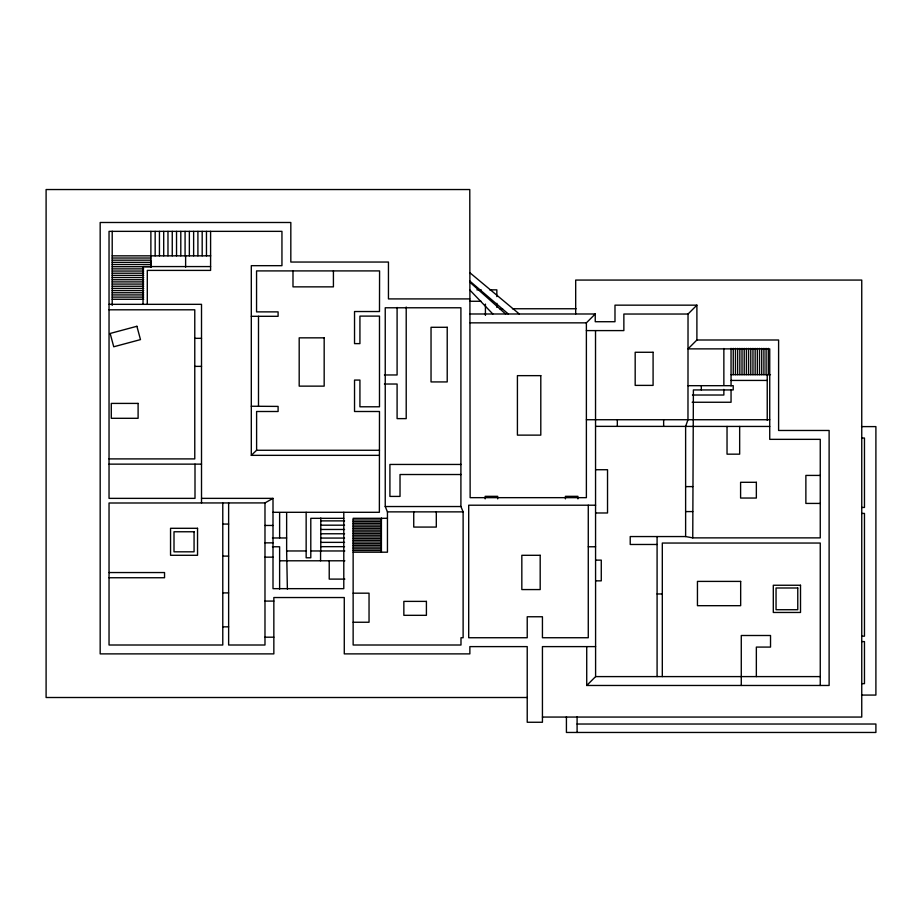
<?xml version="1.0" encoding="UTF-8"?>
<svg xmlns="http://www.w3.org/2000/svg" width="922" height="922" viewBox="0 0 922 922"><rect width="100%" height="100%" fill="white"/><g stroke="black" fill="none" stroke-linecap="round" stroke-linejoin="round"><path stroke-width="1.38" d="M685.622 536.558L685.622 426.356L687.973 419.729L688.031 314.033L696.894 305.159L696.894 339.999L688.031 348.873L769.732 348.873L769.732 439.345L820.257 439.345L820.257 537.872L692.756 537.872L685.622 536.558L630.222 536.558L630.222 544.476L657.086 544.476M273.004 512.298L379.368 512.298L379.484 411.5L354.532 411.5L354.532 380.071L359.926 380.071L359.926 406.786L379.484 406.786L379.484 316.108L359.926 316.108L359.926 343.618L354.532 343.618L354.532 311.532L379.484 311.532L379.576 270.907L256.558 270.907L256.558 311.878L278.098 311.878L278.098 316.304L251.303 316.304M527.223 697.505L46.1 697.505L46.1 189.54L469.782 189.54L470.139 497.661L586.38 497.661L586.38 322.85L595.243 313.987L595.243 321.72L614.986 321.72L614.986 305.159L696.894 305.159M586.726 646.61L586.726 685.472L595.6 676.598L595.52 330.595M195.003 464.135L195.003 498.364L109.038 498.364L109.038 231.353L281.948 231.353L281.948 265.674L251.303 265.674L251.303 455.341L256.604 450.27L379.484 450.27M222.778 503.009L222.778 645.008L109.038 645.008L109.038 503.009L264.983 502.916L273.004 498.364L273.004 588.662L343.791 588.662L343.791 512.298M112.207 255.843L210.735 255.843M112.207 258.022L150.885 258.022M112.207 260.188L150.885 260.188M112.207 262.367L150.885 262.367M112.207 264.533L150.885 264.533M210.596 266.573L143.037 266.573L143.037 304.329M112.207 266.7L150.885 266.7M112.207 268.878L143.717 268.878M112.207 271.045L143.717 271.045M112.207 273.212L143.717 273.212M112.207 275.39L143.717 275.39M112.207 277.557L143.717 277.557M112.207 279.735L143.717 279.735M112.207 281.901L143.717 281.901M112.207 284.068L143.717 284.068M112.207 286.246L143.717 286.246M112.207 288.413L143.717 288.413M476.905 289.854L481.18 289.854M489.72 289.854L496.843 289.854L496.843 296.596M112.207 290.591L143.717 290.591M112.207 292.758L143.717 292.758M112.207 294.925L143.717 294.925M112.207 297.103L143.717 297.103M469.782 298.912L388.45 298.912L388.45 262.044L290.822 262.044L290.822 222.49L100.175 222.49L100.175 653.882L273.846 653.882L273.846 597.537L344.275 597.537L344.275 653.882L469.863 653.882L469.863 646.61L527.223 646.61L527.223 722.26L542.436 722.26L542.436 646.61L595.6 646.61M112.207 299.27L143.717 299.27M469.575 301.275L481.1 301.275M109.038 304.329L201.515 304.329L201.515 503.009M499.689 308.755L502.582 308.755M512.459 308.755L576.077 308.755M109.038 309.804L194.773 309.804L194.773 458.902L109.038 458.902M469.782 313.987L595.243 313.987M688.031 314.033L623.86 314.033L623.86 330.595L586.38 330.595M470.139 322.85L586.38 322.85M194.773 338.328L201.515 338.328M696.894 339.999L778.606 339.999L778.606 430.47L829.12 430.47L829.12 685.472L586.726 685.472M194.773 366.368L201.515 366.368M731.054 374.666L770.481 374.666M384.428 374.966L397.094 374.966L397.094 307.464M731.054 380.429L767.231 380.429M384.428 384.025L397.094 384.025L397.094 418.623L406.21 418.623L406.21 307.003M687.973 385.684L733.221 385.684L733.221 389.937L693.39 389.937L692.756 537.872M692.434 395.019L723.862 395.019L723.862 389.384M692.18 402.257L731.054 402.257L731.054 389.983M251.303 406.245L278.098 406.406L278.098 411.5L256.604 411.5L256.604 450.27M586.38 419.729L769.732 419.729M595.6 426.356L769.732 426.448M861.517 426.609L875.9 426.609L875.9 695.073L861.54 695.073M861.597 438.031L864.467 438.031L864.467 507.446L861.609 507.446M251.303 455.341L379.368 455.341M109.038 464.135L201.515 464.135M461.184 464.446L389.914 464.446L389.914 496.416L400.021 496.416L400.021 474.519L461.219 474.519M595.6 469.724L607.529 469.724L607.529 512.978L595.6 512.978M820.257 475.418L805.874 475.418L805.874 503.424L820.257 503.424M685.622 486.609L692.756 486.609M201.515 498.364L273.004 498.364M595.6 505.21L468.699 505.21L468.699 637.736L527.223 637.736L527.223 616.76L542.436 616.76L542.436 637.736L588.271 637.736L588.271 505.21M460.908 506.535L460.908 307.775L385.235 307.775L385.235 506.535L460.908 506.535L463.121 511.871L463.121 637.736L460.988 637.736L460.988 645.008L353.138 645.008L353.138 518.302L387.447 518.302M685.622 511.583L692.756 511.583M385.235 506.535L387.447 511.871L463.121 511.871M861.609 513.416L864.467 513.416L864.467 636.18L861.621 636.18M343.791 518.325L310.795 518.325L310.795 557.787L306.15 557.787L306.15 512.298M353.138 519.996L381.408 519.996L381.408 518.302L381.408 552.197M320.787 520.884L344.551 520.884M353.138 521.691L381.408 521.691M353.138 523.385L381.408 523.385M222.778 524.065L228.633 524.065M320.787 525.183L344.551 525.183M353.138 525.079L381.408 525.079M264.983 525.459L273.004 525.459M353.138 526.773L381.408 526.773M353.138 528.467L381.408 528.467M320.787 529.47L344.551 529.47M353.138 530.162L381.408 530.162M353.138 531.856L381.408 531.856M353.138 533.55L381.408 533.55M320.787 533.769L344.551 533.769M353.138 535.244L381.408 535.244M353.138 536.938L381.408 536.938M272.439 537.975L286.638 537.975M320.787 538.068L344.551 538.068M353.138 538.632L381.408 538.632M353.138 540.327L381.408 540.327M353.138 542.021L381.408 542.021M320.787 542.367L344.551 542.367M264.983 542.851L273.004 542.851M353.138 543.715L381.408 543.715M353.138 545.409L381.408 545.409M320.787 546.665L344.551 546.665M272.439 546.769L279.62 546.769L279.62 589.089M588.271 546.769L595.6 546.769M353.138 547.115L381.408 547.115M353.138 548.809L381.408 548.809M353.138 550.503L381.408 550.503M286.638 512.851L286.638 550.964L306.427 550.964M310.668 550.964L344.782 550.964M353.138 552.197L387.447 552.197L387.447 511.871M222.778 556.104L228.633 556.104M264.983 557.153L273.004 557.153M595.6 560.127L601.271 560.127L601.271 580.848L595.6 580.848M279.62 560.795L344.84 560.795M109.038 572.55L164.542 572.55L164.542 577.748L109.038 577.748M344.84 579.108L329.223 579.108L329.223 560.795M222.778 592.904L228.633 592.904M353.138 593.18L369.042 593.18L369.042 622.246L353.138 622.246M657.086 593.964L662.307 593.964M264.983 601.086L273.846 601.086M222.778 626.845L228.633 626.845M264.983 637.194L273.846 637.194M861.621 641.585L864.467 641.585L864.467 683.651L861.597 683.651M595.6 676.598L820.257 676.598M542.436 717.062L861.747 717.062L861.747 280.069L575.685 280.069L575.685 313.987M577.091 724.024L875.9 724.024L875.9 732.46L566.419 732.46L566.419 716.74M469.782 272.647L519.317 313.987M469.782 281.049L508.31 313.987M469.782 282.132L505.625 313.987M469.782 289.981L492.821 313.987M286.638 550.964L287.376 589.089M820.257 685.472L820.257 543.046L662.307 543.046L662.307 676.598M768.291 348.343L768.291 374.666M767.231 374.666L767.231 420.213M766.101 348.343L766.101 374.666M763.912 348.343L763.912 374.666M761.722 348.343L761.722 374.666M759.532 348.343L759.532 374.666M757.342 348.343L757.342 374.666M756.351 676.598L756.351 647.083L770.527 647.083L770.527 635.5L741.276 635.5L741.276 685.472M755.153 348.343L755.153 374.666M752.963 348.343L752.963 374.666M750.773 348.343L750.773 374.666M748.583 348.343L748.583 374.666M746.394 348.343L746.394 374.666M744.204 348.343L744.204 374.666M742.014 348.343L742.014 374.666M739.824 348.343L739.824 374.666M739.663 426.448L739.663 454.166L727.032 454.166L727.032 426.448M737.635 348.343L737.635 374.666M735.445 348.343L735.445 374.666M733.255 348.343L733.255 374.666M731.054 348.343L731.054 385.892M723.862 348.504L723.862 385.154M701.308 385.684L701.308 389.937M663.644 419.729L663.644 426.356M657.086 536.558L657.086 676.598M617.325 419.729L617.325 426.356M577.921 498.871L577.921 496.336L565.405 496.336L565.405 498.871M577.091 716.855L577.091 732.46M497.684 498.871L497.684 496.336L485.168 496.336L485.168 498.871M496.843 303.35L496.843 307.395M485.421 304.099L485.421 315.393M436.302 511.871L436.302 527.073L413.736 527.073L413.736 511.871M333.418 270.907L333.418 286.857L292.989 286.857L292.989 270.907M320.787 518.014L320.787 550.964M320.568 550.964L320.568 560.795M279.62 512.736L279.62 537.975M264.983 502.916L264.983 645.008L228.633 645.008L228.633 502.916M258.494 316.304L258.494 406.406M210.596 231.353L210.596 270.4L147.301 270.4L147.301 304.329M206.459 231.387L206.459 255.843M202.183 231.387L202.183 255.843M197.907 231.387L197.907 255.843M193.632 231.387L193.632 255.843M189.356 231.387L189.356 255.843M185.622 255.843L185.622 267.15M185.08 231.387L185.08 255.843M180.804 231.387L180.804 255.843M176.528 231.387L176.528 255.843M172.253 231.387L172.253 255.843M167.977 231.387L167.977 255.843M163.701 231.387L163.701 255.843M159.437 231.387L159.437 255.843M155.161 231.387L155.161 255.843M151.001 261.468L151.001 266.965M150.885 231.387L150.885 267.15M112.207 231.238L112.207 305.378M136.905 326.284L110.167 333.453L113.74 346.776L140.478 339.607L136.905 326.284M447.216 327.287L431.035 327.287L431.035 381.927L447.216 381.927L447.216 327.287M324.175 337.844L299.189 337.844L299.189 386.134L324.175 386.134L324.175 337.844M653.087 352.273L635.177 352.273L635.177 385.384L653.087 385.384L653.087 352.273M540.799 375.646L517.415 375.646L517.415 435.126L540.799 435.126L540.799 375.646M138.104 403.41L111.285 403.41L111.285 418.3L138.104 418.3L138.104 403.41M756.351 482.298L740.597 482.298L740.597 498.041L756.351 498.041L756.351 482.298M197.539 528.294L170.547 528.294L170.547 555.286L197.539 555.286L197.539 528.294M194.069 531.764L174.004 531.764L174.004 551.817L194.069 551.817L194.069 531.764M540.188 555.298L521.829 555.298L521.829 589.573L540.188 589.573L540.188 555.298M740.666 581.402L697.447 581.402L697.447 605.685L740.666 605.685L740.666 581.402M800.515 585.251L773.304 585.251L773.304 612.462L800.515 612.462L800.515 585.251M797.772 587.994L776.047 587.994L776.047 609.719L797.772 609.719L797.772 587.994M426.413 601.386L403.848 601.386L403.848 615.32L426.413 615.32L426.413 601.386"/></g></svg>
